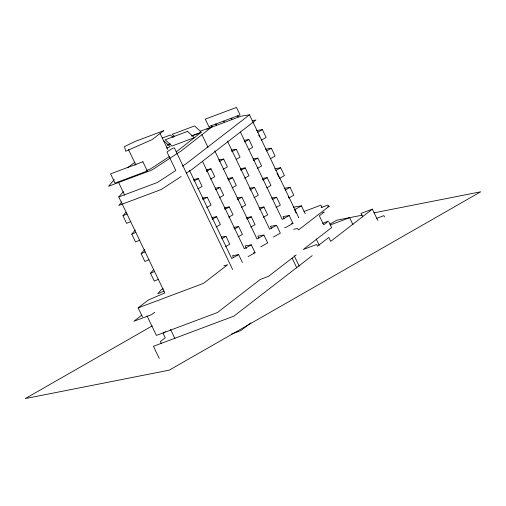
<?xml version="1.0" encoding="UTF-8"?>
<svg xmlns="http://www.w3.org/2000/svg" width="506" height="506" viewBox="0 0 506 506"><rect width="100%" height="100%" fill="white"/><g stroke="black" fill="none" stroke-linecap="round" stroke-linejoin="round"><path stroke-width="0.76" d="M114.242 179.674L108.575 186.259L151.952 169.991L181.18 150.927L211.938 126.892L200.199 131.25M142.433 316.857L138.138 307.888L148.271 300.058L164.817 292.942L118.821 196.942L123.401 191.622M121.857 201.862L118.777 205.436L161.205 189.529L181.142 176.524M130.744 221.596L126.608 223.367L122.958 215.746L126.019 212.191M139.656 240.205L135.526 241.969L131.762 234.126L135.323 229.996M149.004 259.704L144.868 261.475L141.111 253.626L144.665 249.496M158.397 279.325L154.267 281.089L150.51 273.24L153.558 269.698M134.76 165.196L135.937 164.184M176.259 151.844L200.92 132.566L192.153 135.817M298.274 217.605L298.698 217.536L249.483 114.805L186.271 163.64L182.394 166.17M141.895 315.067L133.824 321.304L151.572 314.65L154.64 312.278M165.405 331.664L163.147 333.416L165.241 337.787L160.377 341.544L161.344 343.561M321.228 207.549L327.844 205.069L329.128 206.303L298.603 229.876L297.522 228.497L293.638 229.294M296.187 254.973L268.528 276.333L260.299 279.426L217.46 312.518L156.392 335.421L147.056 315.94M312.196 255.644L233.924 316.111L153.426 346.3L159.226 358.406M377.735 220.369L372.365 209.161L330.684 241.362L328.805 237.434L317.439 246.22L316.611 244.48L303.309 249.471L331.632 227.586L328.989 222.064M250.831 322.86L240.85 330.57L231.255 334.169M127.683 167.695L134.925 162.192M169.339 156.613L150.263 169.055L146.595 170.433M186.417 173.077L191.812 169.561L255.947 120.011L252.241 120.637M152.217 325.896L25.3 398.576L169.232 370.158L480.7 191.793L373.915 212.874M329.912 224.139L336.768 220.205L362.309 215.164M257.446 132.395L262.393 129.612L266.156 137.455L261.21 140.238M244.6 141.958L248.933 139.523L252.69 147.366L248.977 149.453M231.963 151.73L236.289 149.295L240.053 157.138L236.34 159.226M219.326 161.503L223.652 159.067L227.409 166.91L223.083 169.346M206.682 171.275L211.008 168.84L214.772 176.683L210.439 179.118M194.045 181.047L198.371 178.612L202.128 186.455L197.802 188.89M266.377 151.028L271.324 148.245L275.081 156.088L270.754 158.523M253.519 160.56L257.845 158.125L261.602 165.974L257.276 168.409M240.875 170.332L245.208 167.897L248.965 175.746L244.638 178.182M228.238 180.104L232.564 177.669L236.327 185.519L231.995 187.954M215.6 189.876L219.927 187.448L223.684 195.291L219.357 197.726M202.957 199.649L207.283 197.22L211.046 205.063L206.714 207.498M275.719 170.528L280.666 167.745L284.429 175.595L279.476 178.378M262.861 180.066L267.187 177.631L270.95 185.474L266.618 187.909M250.223 189.839L254.55 187.403L258.307 195.246L253.98 197.682M237.58 199.611L241.912 197.176L245.669 205.019L241.343 207.454M224.942 209.383L229.269 206.948L233.026 214.791L228.699 217.226M212.299 219.155L216.631 216.72L220.388 224.563L216.062 226.998M285.118 190.142L290.065 187.359L293.822 195.208L288.875 197.991L288.249 196.682M272.26 199.68L276.586 197.245L280.349 205.088L276.017 207.523M259.622 209.452L263.949 207.017L267.706 214.86L263.379 217.295M246.979 219.225L251.305 216.789L255.068 224.632L250.736 227.067M234.341 228.997L238.668 226.561L242.425 234.411L238.098 236.84M221.698 238.769L226.03 236.334L229.787 244.183L225.461 246.612M294.517 209.756L301.443 205.866L305.2 213.709M284.619 227.542L286.054 227.302L292.974 223.38L289.211 215.537L282.285 219.433L240.401 132.009M273.404 237.048L280.33 233.158L276.573 225.309L269.647 229.205L227.422 141.066M260.767 246.82L267.693 242.931L263.93 235.081L257.004 238.977L214.778 150.832M248.123 256.593L255.049 252.703L251.292 244.853L244.366 248.75L202.463 161.294M242.412 262.475L238.655 254.626L231.729 258.522L189.491 170.37M206.733 129.315L211.944 127.069L211.287 125.697L208.845 126.614L205.259 119.131L236.479 107.424L240.065 114.9L237.928 115.703L238.585 117.082L240.723 116.279L249.483 114.805M122.958 215.746L127.088 213.975M131.762 234.126L135.899 232.362M141.111 253.626L145.241 251.861M150.51 273.24L154.64 271.475M163.362 288.768L161.256 289.666L157.701 293.796L164.014 291.102M162.521 137.955L170.446 134.988L173.267 137.607M167.132 145.058L170.01 143.976M191.3 135.994L201.382 132.211L194.614 125.924L172.28 134.299L174.538 136.392M166.55 148.081L170.155 146.727L163.381 140.44M118.821 196.942L157.398 182.476L175.822 170.452L166.961 151.964L172.242 148.517L174.336 147.86L232.633 269.527M303.916 211.533L320.893 205.17L321.968 207.409M327.654 206.853L329.128 206.303M322.727 212.621L324.201 212.071L319.349 215.822L323.669 224.835L328.52 221.084L322.632 223.298M330.45 224.885L349.621 217.694L352.979 224.696M372.365 209.161L360.993 213.424L362.669 216.929M376.774 218.288L383.877 215.626L384.503 216.922M138.138 307.888L203.494 283.373L227.618 264.739L223.911 265.795M167.309 145.039L170.231 143.957M256.517 130.599L262.393 129.612M248.933 139.523L244.183 140.32L244.809 141.623M236.289 149.295L231.546 150.092L232.172 151.395M265.441 149.232L271.324 148.245M223.652 159.067L218.902 159.864L219.844 161.825M257.845 158.125L253.101 158.922L253.727 160.231M211.008 168.84L206.265 169.636L207.207 171.597M245.208 167.897L240.458 168.694L241.084 170.003M198.371 178.612L193.627 179.409L194.253 180.718M274.79 168.732L280.666 167.745M232.564 177.669L227.82 178.466L228.446 179.775M267.187 177.631L262.443 178.428L263.069 179.731M219.927 187.448L215.176 188.238L215.803 189.548M254.55 187.403L249.806 188.2L250.742 190.161M207.283 197.22L202.539 198.01L203.165 199.32M284.182 188.346L290.065 187.359M241.912 197.176L237.162 197.972L238.105 199.933M276.586 197.245L271.842 198.042L272.468 199.351M229.269 206.948L224.525 207.745L225.151 209.054M259.198 207.814L263.949 207.017M216.631 216.72L211.881 217.517L212.824 219.477M293.36 207.22L301.443 205.866M251.305 216.789L246.561 217.586L247.187 218.896M289.211 215.537L283.113 216.562L284.056 218.522M238.668 226.561L233.924 227.358L234.55 228.668M276.573 225.309L270.476 226.334L271.418 228.295M291.45 223.639L292.974 223.38M221.28 237.131L226.03 236.334M263.93 235.081L257.839 236.106L258.775 238.067M251.292 244.853L245.195 245.878L246.447 248.49M238.655 254.626L232.558 255.65L233.494 257.611M253.525 252.956L255.049 252.703M316.174 238.921L319.204 245.252M258.699 135.007L259.641 136.968M276.972 173.147L278.85 177.068M294.827 210.414L296.08 213.026M294.201 255.713L299.255 266.257M292.145 258.142L296.864 267.984M201.932 134.666L207.972 147.278M160.079 133.439L167.802 149.555M128.48 149.561L135.867 164.969M118.644 182.565L124.685 195.177M170.522 329.381L174.956 338.634M163.596 130.75L152.161 139.586L125.741 151.25L124.463 146.588L135.519 141.282L163.596 130.75M187.549 131.377L165.215 139.757L171.989 146.044L194.317 137.664L187.549 131.377M215.676 124.052L211.666 125.551L212.324 126.93L216.334 125.425L215.676 124.052M223.443 121.136L215.98 123.938L216.638 125.311L224.101 122.509L223.443 121.136M231.179 118.233L223.943 120.947L224.601 122.325L231.837 119.612L231.179 118.233M237.403 115.899L231.565 118.088L232.222 119.467L238.06 117.278L237.403 115.899M142.882 161.749L110.586 173.862L115.02 183.109L147.309 170.996L142.882 161.749"/></g></svg>
